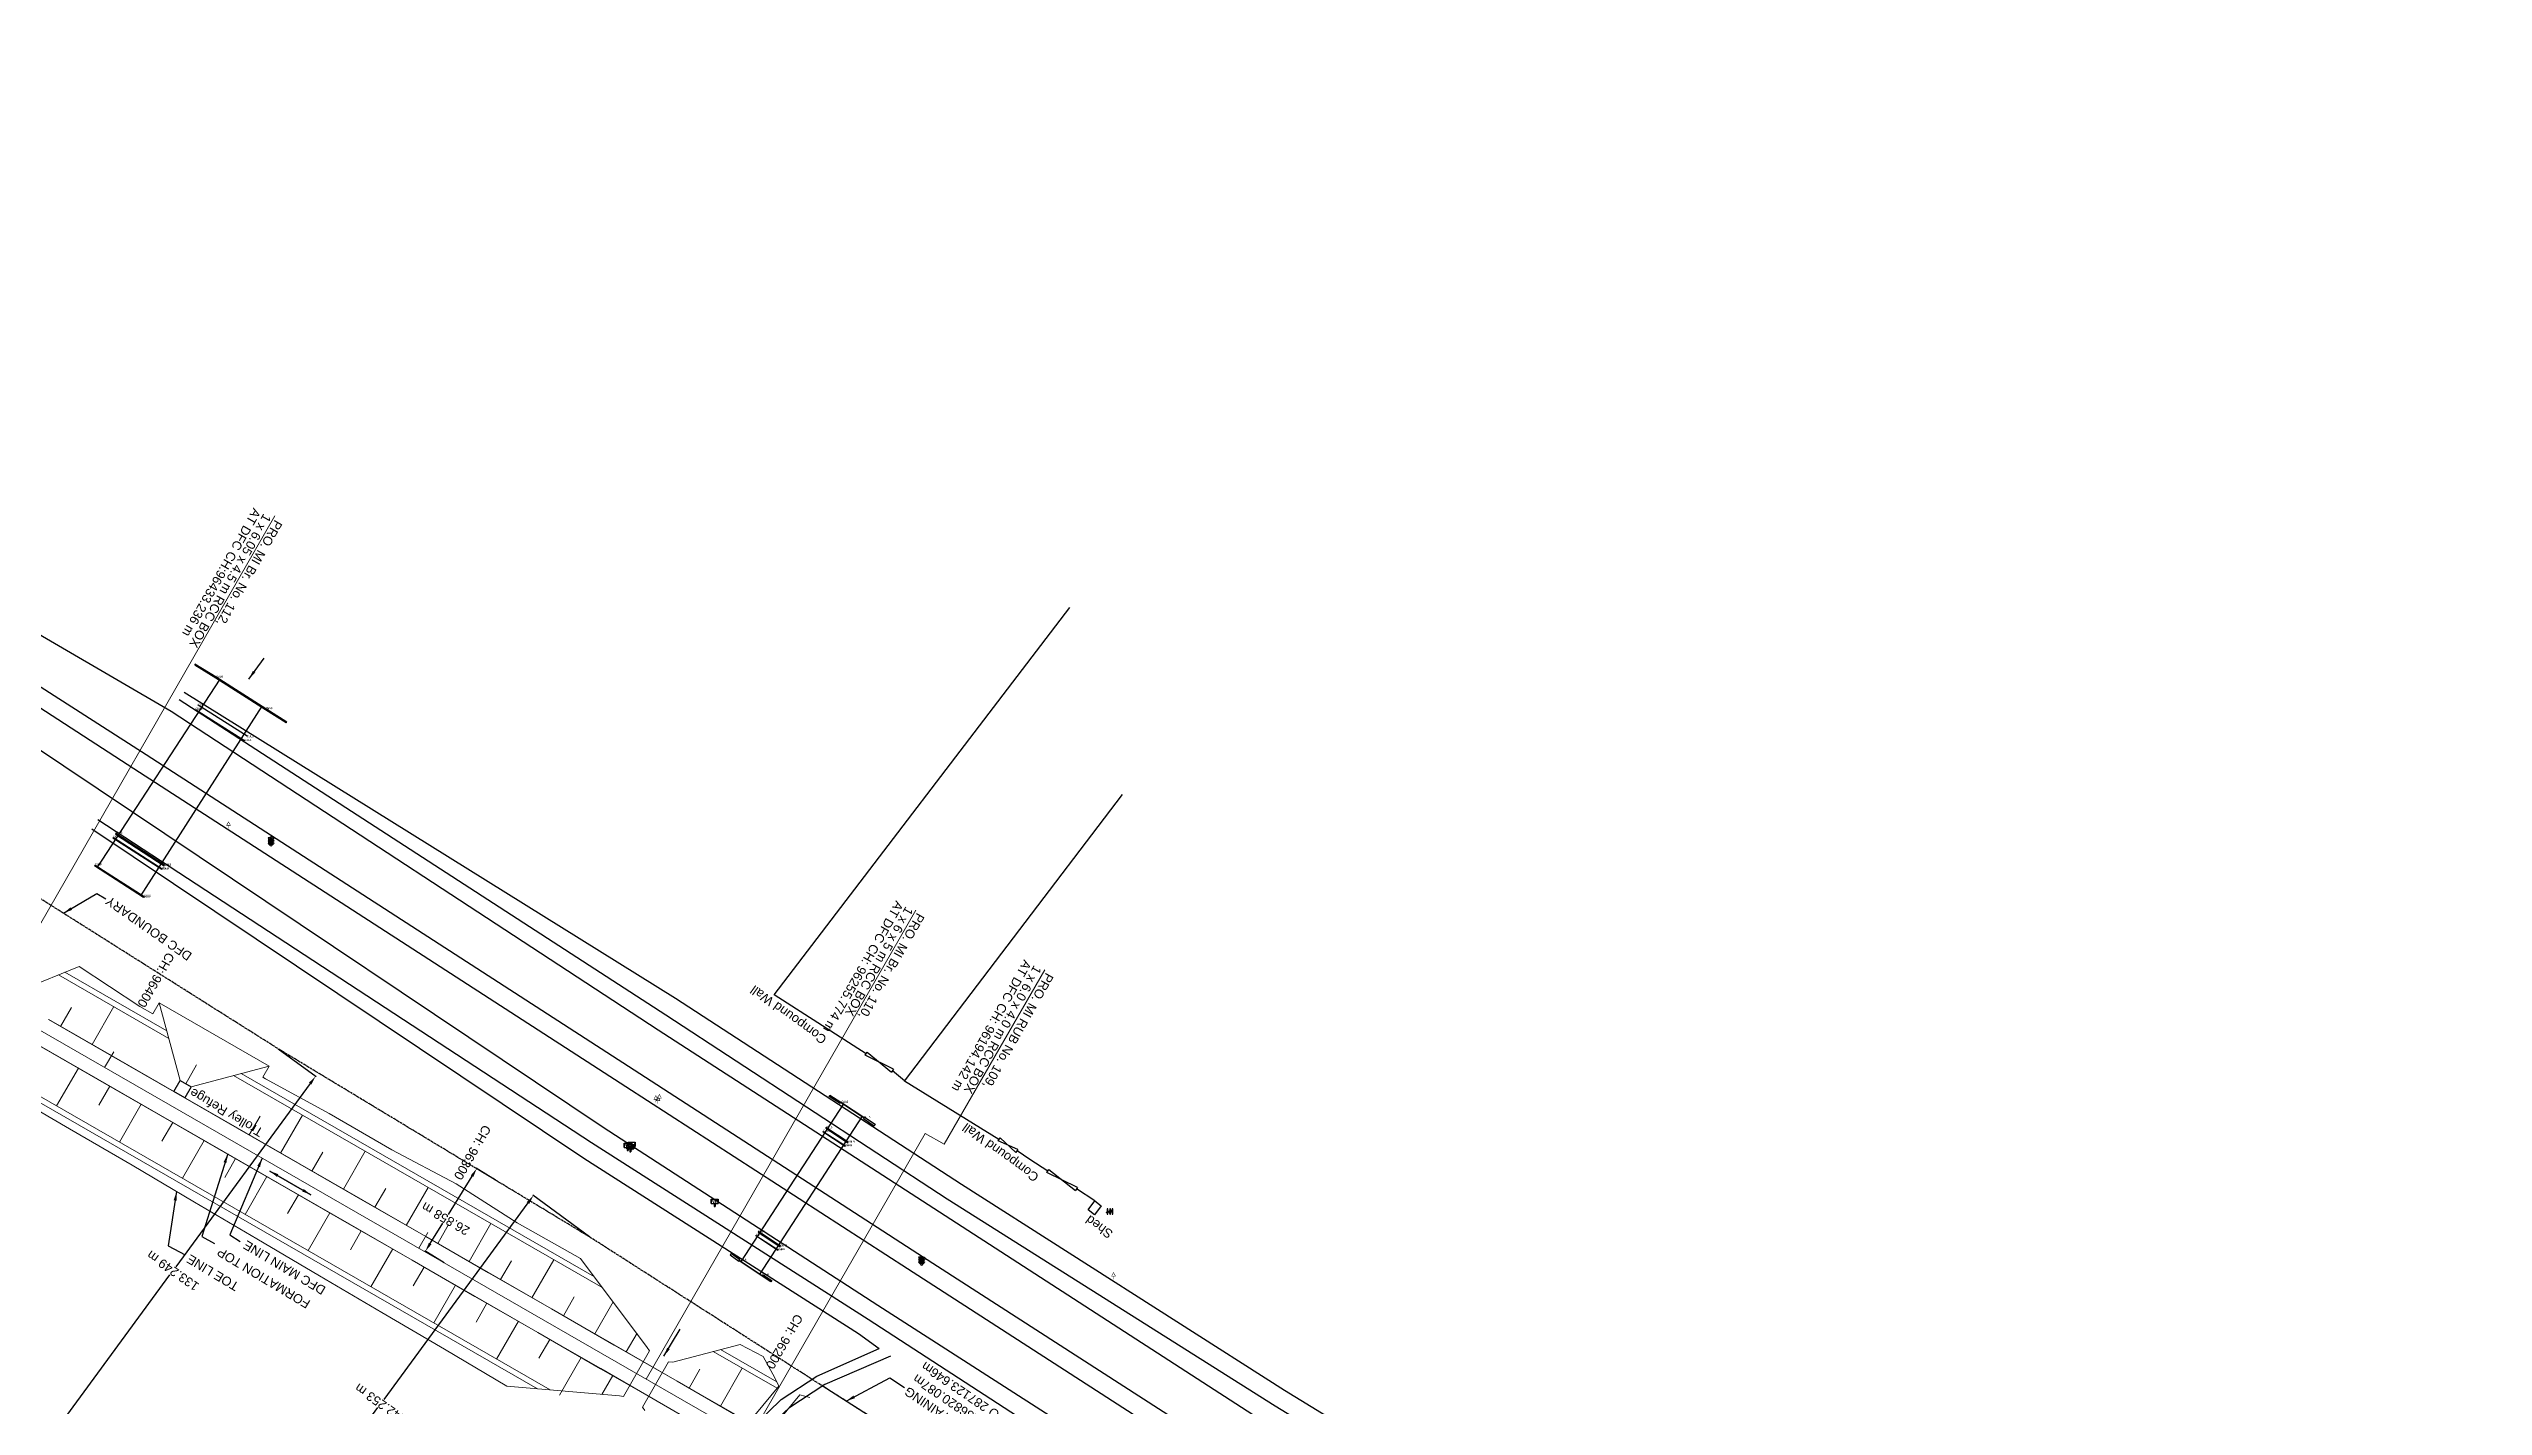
# Model space of a CAD drawing. Header units: metres. Extents: x 644418 to 1306172, y 3366650 to 6747308.
# Drawn here: x 655024 to 655696, y 3372229 to 3372603 of the extents above; entities that cross this region are included whole.
import ezdxf
from ezdxf.enums import TextEntityAlignment as Align

# ---------------------------------------------------------------- set-up
doc = ezdxf.new("R2010")
doc.units = ezdxf.units.M
doc.header["$MEASUREMENT"] = 0
doc.linetypes.add('CENTER', pattern=[2, 1.25, -0.25, 0.25, -0.25])
doc.layers.get('Defpoints').update_dxf_attribs({"lineweight": 0})
for name, color, linetype, lineweight in [('BOUNDARY DIMENTION', 10, 'Continuous', 0), ('BRIDGE DETAILS PLAN', 7, 'Continuous', 0), ('CANAL BOTTOM', 5, 'Continuous', 0), ('LC DETAILS IN PLAN', 7, 'Continuous', 0), ('Proposed Chainage', 10, 'Continuous', 0), ('PROPOSED DFC TRACK', 1, 'Continuous', 0), ('PROPOSED DFCC TOE LINE', 239, 'Continuous', 0), ('PROPOSED DFCC TOE SLOPES', 239, 'Continuous', 0), ('PROPOSED DFCC TRACK', 1, 'Continuous', 0), ('PROPOSED RETAINING WALL', 154, 'Continuous', 30)]:
    doc.layers.add(name, color=color, linetype=linetype, lineweight=lineweight)
for name, color, linetype in [('CART_TRACK', 34, 'Continuous'), ('COMPOUND_WALL', 251, 'Continuous'), ('CULVERT_PARAPET', 7, 'Continuous'), ('DFCC Boundary', 6, 'CENTER'), ('Gate', 251, 'Continuous'), ('NAME_BOARD', 251, 'Continuous'), ('PROPOSED DFCC FORMATION LINE', 187, 'Continuous'), ('PROPOSED FORMATION LINE - PLAN', 187, 'Continuous'), ('RETAINING_WALL', 142, 'Continuous'), ('SFL_SOFFIT_LVL', 251, 'Continuous'), ('SHED', 252, 'Continuous'), ('Side Details', 251, 'Continuous'), ('SIGN_BOARD', 251, 'Continuous'), ('SIGNAL_POST', 8, 'Continuous'), ('SUB_ROAD_EDGE', 34, 'Continuous'), ('TOPO_GATE', 251, 'Continuous'), ('TRANSFORMER', 251, 'Continuous'), ('Trolley Refuse', 10, 'Continuous')]:
    doc.layers.add(name, color=color, linetype=linetype)
doc.styles.add('NB', font='swissbo.ttf', dxfattribs={"height": 1.5})
doc.styles.get("Standard").update_dxf_attribs({"font": 'arial.ttf'})
doc.styles.add('Style-Arial', font='arial.ttf')
doc.dimstyles.new('DIM', dxfattribs={"dimtxt": 2.5, "dimasz": 2.5, "dimexe": 0.18, "dimexo": 0.0625, "dimgap": 0.09, "dimtad": 0, "dimtih": 1, "dimtoh": 1, "dimdec": 3, "dimzin": 0, "dimdsep": 46, "dimtxsty": 'Standard', "dimcen": 0.09, "dimadec": 0, "dimazin": 0, "dimtfac": 1, "dimtdec": 3, "dimtofl": 0, "dimtmove": 0, "dimatfit": 3, "dimfxl": 1, "dimtolj": 1, "dimtzin": 0, "dimarcsym": 0})
doc.dimstyles.new('ISO-25', dxfattribs={"dimtxt": 2.5, "dimasz": 2.5, "dimexe": 1.25, "dimexo": 0.625, "dimtad": 1, "dimtxsty": 'Standard', "dimcen": 2.5, "dimadec": 0, "dimazin": 0, "dimtfac": 1, "dimtmove": 0, "dimatfit": 3, "dimfxl": 1, "dimarcsym": 0})

# ---------------------------------------------------------------- blocks, each defined once
blk = doc.blocks.new('GT')
at = {"layer": 'Gate'}
for p, q in [((-0.5, -0.5), (-0.5, 0.5)), ((-0.5, 0.5), (0.5, -0.5)), ((0.5, 0.5), (0.5, -0.5))]:
    blk.add_line(p, q, dxfattribs=at)
blk.add_lwpolyline([(0.5, 0.5), (-0.5, -0.5)], dxfattribs=at)
blk = doc.blocks.new('NB')
for p, q in [((-0.98, 0.82), (-0.98, 1.98)), ((-0.98, 1.98), (0.98, 1.98)), ((-0.98, 0.82), (0.98, 0.82)), ((-0.13, 0.82), (-0.13, 0)), ((-0.13, 0), (0.13, 0)), ((0.13, 0.82), (0.13, 0)), ((0.98, 1.98), (0.98, 0.82))]:
    blk.add_line(p, q)
at = {"style": 'NB', "width": 1.025371}
blk.add_text('NB', height=0.988, dxfattribs=at).set_placement((0, 1.4), align=Align.MIDDLE)
blk = doc.blocks.new('SIG')
for color, points in [(1, [(-0.22, 0.42, 0.180295), (-0.01, 0.33, -0.00255), (0.01, 0.33, -0.00255), (0.02, 0.33, 0.180295), (0.23, 0.42, -0.002654), (0.25, 0.44, 0.184495), (0.33, 0.65, 1.000001), (-0.32, 0.65, 0.184495), (-0.24, 0.44, -0.002654)]), (2, [(0.23, -0.23, -0.002654), (0.25, -0.21, 0.184495), (0.33, 0.01, 1.000001), (-0.32, 0.01, 0.184495), (-0.24, -0.21, -0.002654), (-0.22, -0.23, 0.180295), (-0.01, -0.32, -0.00255), (0.01, -0.32, -0.00255), (0.02, -0.32, 0.180295)]), (3, [(0.23, -0.88, -0.002654), (0.25, -0.86, 0.184495), (0.33, -0.64, 1.000001), (-0.32, -0.64, 0.184495), (-0.24, -0.86, -0.002654), (-0.22, -0.88, 0.395599)])]:
    blk.add_hatch(color=color).paths.add_polyline_path(points)
for p, q in [((-0.31, 0.98), (-0.32, -0.9)), ((0.33, -0.9), (0.32, 0.98))]:
    blk.add_line(p, q)
for points in [[(-0.31, 0.98), (-0.81, 0.98, 0.198758), (-0.42, 0.41, 0.003814), (-0.31, 0.39, 0.003814)], [(-0.31, 0.33), (-0.81, 0.33, 0.198758), (-0.42, -0.23, 0.003727), (-0.32, -0.26, 0.003727)], [(0.32, 0.98), (0.82, 0.98, -0.198758), (0.44, 0.41, -0.003814), (0.32, 0.39, -0.003814)], [(0.32, 0.33), (0.82, 0.33, -0.198758), (0.44, -0.23, -0.003727), (0.33, -0.26, -0.003727)], [(-0.32, -0.32), (-0.81, -0.32, 0.198758), (-0.42, -0.88, 0.003639), (-0.32, -0.9)], [(0.33, -0.32), (0.82, -0.32, -0.198758), (0.44, -0.88, -0.003639), (0.33, -0.9)]]:
    blk.add_lwpolyline(points, format="xyb")
for centre, radius, start, end in [((0.01, 0.91), 0.324, 12.40488, 167.59512), ((0.01, 0.81), 0.357, 27.75781, 152.24219), ((0.01, -0.9), 0.324, 181.45715, 358.54285)]:
    blk.add_arc(centre, radius, start, end)
blk = doc.blocks.new('TRF')
blk.add_hatch(color=256).paths.add_polyline_path([(0.22, -0.04), (0.38, 0.42), (-0.98, -0.29), (0.02, 0.04), (-0.18, -0.39), (0.98, 0.09)])
for p, q in [((-0.69, 0.72), (-0.69, -0.72)), ((-0.52, 0.72), (-0.69, 0.72)), ((-0.52, -0.72), (-0.52, 0.72)), ((0, 0.72), (0, -0.72)), ((0.17, 0.72), (0, 0.72)), ((0.17, -0.72), (0.17, 0.72)), ((0.7, 0.72), (0.7, -0.72)), ((0.87, 0.72), (0.7, 0.72)), ((0.87, -0.72), (0.87, 0.72)), ((-0.69, -0.72), (-0.52, -0.72)), ((0, -0.72), (0.17, -0.72)), ((0.7, -0.72), (0.87, -0.72))]:
    blk.add_line(p, q)
blk.add_lwpolyline([(0.22, -0.04), (0.38, 0.42), (-0.98, -0.29), (0.02, 0.04), (-0.18, -0.39), (0.98, 0.09)], close=True)
blk = doc.blocks.new('TSB')
at = {"const_width": 0.132}
blk.add_lwpolyline([(-0.51, 0.84), (0.54, 0.84), (0, 1.85)], close=True, dxfattribs=at)
at = {"const_width": 0.142}
blk.add_lwpolyline([(0, 0.84), (0, 0)], dxfattribs=at)
blk = doc.blocks.new('*D1635')
at = {"layer": 'BOUNDARY DIMENTION', "color": 0, "lineweight": -2, "transparency": 16777216}
for p, q in [((655140.85, 3372292.11), (655134.28, 3372281.52)), ((655147.31, 3372291.05), (655142.02, 3372294.33)), ((655129.33, 3372273.54), (655132.84, 3372279.2)), ((655133.15, 3372268.23), (655127.86, 3372271.51))]:
    blk.add_line(p, q, dxfattribs=at)
at = {"layer": 'BOUNDARY DIMENTION', "color": 0, "transparency": 16777216}
for points in [[(655140.5, 3372292.33), (655141.21, 3372291.89), (655142.17, 3372294.24)], [(655128.97, 3372273.76), (655129.68, 3372273.32), (655128.01, 3372271.42)]]:
    blk.add_solid(points, dxfattribs=at)
at = {"layer": 'Defpoints', "color": 0, "transparency": 16777216}
for p in [(655142.17, 3372294.24), (655147.36, 3372291.02), (655133.2, 3372268.2)]:
    blk.add_point(p, dxfattribs=at)
at = {"layer": 'BOUNDARY DIMENTION', "color": 0, "transparency": 16777216, "insert": (655133.56, 3372280.36), "char_height": 2.5, "attachment_point": 5, "rotation": 150}
blk.add_mtext('\\A1;26.858 m', dxfattribs=at)
blk = doc.blocks.new('*D1808')
at = {"layer": 'Defpoints', "color": 0, "linetype": 'Continuous', "ltscale": 0.5, "transparency": 16777216}
for p in [(655173.27, 3372275.36), (655073.65, 3372172.01), (655089.15, 3372160.64)]:
    blk.add_point(p, dxfattribs=at)
at = {"layer": 'DFCC Boundary', "color": 0, "linetype": 'Continuous', "lineweight": -2, "ltscale": 0.5, "transparency": 16777216}
for p, q in [((655156.28, 3372284.72), (655116.51, 3372230.48)), ((655173.22, 3372275.4), (655157.61, 3372286.84)), ((655075.12, 3372174.03), (655114.89, 3372228.27)), ((655089.1, 3372160.68), (655073.5, 3372172.12))]:
    blk.add_line(p, q, dxfattribs=at)
at = {"layer": 'DFCC Boundary', "color": 0, "linetype": 'Continuous', "ltscale": 0.5, "transparency": 16777216}
for points in [[(655155.95, 3372284.96), (655156.62, 3372284.47), (655157.76, 3372286.73)], [(655074.79, 3372174.28), (655075.46, 3372173.78), (655073.65, 3372172.01)]]:
    blk.add_solid(points, dxfattribs=at)
at = {"layer": 'DFCC Boundary', "color": 0, "linetype": 'Continuous', "ltscale": 0.5, "transparency": 16777216, "insert": (655115.7, 3372229.37), "char_height": 2.5, "attachment_point": 5, "rotation": 145}
blk.add_mtext('\\A1;142.253 m', dxfattribs=at)
blk = doc.blocks.new('*D1843')
at = {"layer": 'Defpoints', "color": 0, "linetype": 'Continuous', "ltscale": 0.5, "transparency": 16777216}
for p in [(655087.35, 3372327.28), (655008.55, 3372219.83), (655018.91, 3372212.23)]:
    blk.add_point(p, dxfattribs=at)
at = {"layer": 'DFCC Boundary', "color": 0, "linetype": 'Continuous', "lineweight": -2, "ltscale": 0.5, "transparency": 16777216}
for p, q in [((655087.4, 3372327.24), (655097.85, 3372319.58)), ((655096.23, 3372317.67), (655059.17, 3372267.13)), ((655020.39, 3372214.24), (655057.55, 3372264.93)), ((655008.6, 3372219.79), (655019.05, 3372212.12))]:
    blk.add_line(p, q, dxfattribs=at)
at = {"layer": 'DFCC Boundary', "color": 0, "linetype": 'Continuous', "ltscale": 0.5, "transparency": 16777216}
for points in [[(655095.89, 3372317.91), (655096.56, 3372317.42), (655097.71, 3372319.68)], [(655020.05, 3372214.49), (655020.72, 3372214), (655018.91, 3372212.23)]]:
    blk.add_solid(points, dxfattribs=at)
at = {"layer": 'DFCC Boundary', "color": 0, "linetype": 'Continuous', "ltscale": 0.5, "transparency": 16777216, "insert": (655058.36, 3372266.03), "char_height": 2.5, "attachment_point": 5, "rotation": 145}
blk.add_mtext('\\A1;133.249 m', dxfattribs=at)

msp = doc.modelspace()

# ---------------------------------------------------------------- linework, layer by layer
at = {"layer": 'BRIDGE DETAILS PLAN', "color": 10, "flags": 128}
for points in [[(655086.4799, 3372474.2096), (655009.0436, 3372339.6395)], [(655263.2805, 3372365.5161), (655188.8513, 3372236.1718)]]:
    msp.add_lwpolyline(points, dxfattribs=at)
at = {"layer": 'CART_TRACK', "linetype": 'Continuous'}
for points in [[(655119.561, 3372112.006, 270.741), (655150.637, 3372150.864, 270.771), (655175.977, 3372175.744, 268.45), (655206.38, 3372210.203, 267.768), (655219.003, 3372223.613, 267.252), (655226.119, 3372230.522, 267.291), (655235.993, 3372236.976, 267.301), (655253.147, 3372244.577, 269.52)], [(655256.238, 3372242.487, 269.414), (655238.143, 3372234.615, 267.359), (655228.269, 3372228.161, 267.349), (655220.946, 3372221.454, 267.222), (655209.398, 3372207.945, 267.823), (655178.174, 3372173.627, 268.586), (655154.229, 3372148.284, 270.707), (655122.355, 3372110.085, 270.745)]]:
    msp.add_polyline3d(points, dxfattribs=at)
at = {"layer": 'COMPOUND_WALL', "linetype": 'Continuous'}
for points in [[(655224.15, 3372342.151, 266.624), (655305.713, 3372448.993, 267.463)], [(655260.131, 3372318.364, 268.864), (655320.314, 3372397.395, 270.05)], [(655249.54, 3372325.885, 267.729), (655224.15, 3372342.151, 266.624)], [(655286.183, 3372302.249, 269.116), (655260.13, 3372318.361, 268.864), (655260.131, 3372318.364, 268.864), (655260.1, 3372318.413, 268.916), (655256.8601, 3372321.2081, 268.4312)], [(655299.691, 3372293.524, 268.956), (655294.687, 3372296.753, 269.04), (655291.19, 3372299.073, 269.099)], [(655312.616, 3372285.308, 268.924), (655307.545, 3372288.585, 272.288)]]:
    msp.add_polyline3d(points, dxfattribs=at)
at = {"layer": 'CULVERT_PARAPET', "linetype": 'Continuous'}
for points in [[(655070.244, 3372429.572, 270.022), (655083.87, 3372420.826, 269.297), (655083.959, 3372420.989, 270.018), (655070.3193, 3372429.7438, 270.018)], [(655078.124, 3372412.159, 270.304), (655064.613, 3372420.699, 270.282), (655064.619, 3372420.855, 270.289), (655078.13, 3372412.315, 270.289)], [(655078.824, 3372413.447, 270.283), (655065.313, 3372421.987, 270.261), (655065.319, 3372422.143, 270.268), (655078.83, 3372413.603, 270.268)], [(655041.943, 3372385.556, 270.269), (655055.44, 3372376.856, 270.264), (655055.281, 3372376.688, 270.264), (655041.784, 3372385.388, 270.264)], [(655042.533, 3372386.473, 270.23), (655055.976, 3372377.743, 270.254), (655056.021, 3372377.858, 270.296), (655042.578, 3372386.588, 270.296)], [(655036.889, 3372377.92, 270.065), (655050.424, 3372369.225, 270.009), (655050.279, 3372369.018, 270.012), (655036.7439, 3372377.7131, 270.012)], [(655248.877, 3372308.218, 270.186), (655242.726, 3372312.275, 270.168), (655242.782, 3372312.426, 270.168), (655248.933, 3372308.369, 270.168)], [(655237.72, 3372304.435, 270.452), (655243.855, 3372300.441, 270.446), (655243.747, 3372300.334, 270.441), (655237.612, 3372304.328, 270.441)], [(655238.416, 3372305.342, 270.38), (655244.541, 3372301.334, 270.408), (655244.571, 3372301.525, 270.404), (655238.446, 3372305.533, 270.404)], [(655219.181, 3372275.778, 270.555), (655225.305, 3372271.761, 270.527), (655225.229, 3372271.634, 270.537), (655219.105, 3372275.651, 270.537)], [(655219.776, 3372276.661, 270.58), (655225.817, 3372272.656, 270.595), (655225.907, 3372272.813, 270.598), (655219.866, 3372276.818, 270.598)], [(655220.801, 3372264.661, 270.335), (655214.584, 3372268.782, 270.331), (655214.675, 3372268.865, 270.351), (655220.892, 3372264.744, 270.351)]]:
    msp.add_polyline3d(points, close=True, dxfattribs=at)
at = {"layer": 'DFCC Boundary', "ltscale": 0.5, "flags": 128}
msp.add_lwpolyline([(655695.597, 3371812.1897), (655640.8822, 3371912.823), (655580.0449, 3371996.7158), (655509.7792, 3372062.0857), (655426.9534, 3372113.9756), (655342.6069, 3372167.9462), (655257.8854, 3372221.2222), (655173.2688, 3372275.363), (655087.3459, 3372327.2788), (655002.8598, 3372380.6107), (654914.5097, 3372429.9473), (654741.1355, 3372529.4419), (654650.033, 3372576.4159), (654568.6995, 3372626.155), (654571.9877, 3372630.6369), (654391.4686, 3372756.327), (654377.1337, 3372736.8494), (654004.4289, 3373016.6995), (654007.7887, 3373020.6424), (653690.5739, 3373253.6486), (653690.5425, 3373253.6059), (653433.8132, 3373453.1485), (653440.7668, 3373462.5592), (653208.8394, 3373636.5534), (653216.1698, 3373646.5105), (653142.1983, 3373700.8896), (653053.6963, 3373771.1122), (652994.4341, 3373810.5255), (652929.3691, 3373859.5713), (652860.9168, 3373902.1103), (652749.6028, 3373984.4705), (652631.2396, 3374070.7175), (652636.2281, 3374078.1704), (652537.912, 3374145.7283), (652392.904, 3374241.2711), (652388.7719, 3374235.6812), (652308.569, 3374304.8076), (652315.9256, 3374314.7669), (652103.9815, 3374448.7876), (652083.1937, 3374464.1943), (652072.7494, 3374471.9329), (652052.3219, 3374487.0684), (652038.1897, 3374497.5387), (652024.0173, 3374508.0388), (652009.8347, 3374518.5254), (651995.6683, 3374529), (651981.7515, 3374539.2836), (651967.8828, 3374549.5317), (651954.6903, 3374559.2866), (651941.4997, 3374569.04), (651923.9377, 3374582.0168), (651906.3215, 3374595.0337), (651892.0868, 3374605.5547), (651877.7985, 3374616.1153), (651861.6288, 3374628.0564), (651845.5071, 3374639.9619), (651829.5757, 3374651.7544), (651824.7911, 3374655.296), (651813.6747, 3374663.5244), (651797.4592, 3374675.4968), (651792.6217, 3374679.0685), (651809.3453, 3374701.6999), (651798.0335, 3374710.0518), (651782.3495, 3374721.6444), (651766.6655, 3374733.2369), (651750.5163, 3374745.1875), (651734.3118, 3374757.179), (651717.3274, 3374769.6994), (651700.4625, 3374782.1317), (651684.6001, 3374793.8578), (651668.5938, 3374805.6902), (651652.6806, 3374817.4203), (651636.8173, 3374829.1137), (651620.9269, 3374840.8662), (651604.9647, 3374852.6718), (651588.7459, 3374864.6312), (651572.5882, 3374876.5455), (651556.6943, 3374888.2868), (651540.8409, 3374899.9983), (651524.5553, 3374912.0488), (651508.2568, 3374924.109), (651492.7938, 3374935.5157), (651477.3997, 3374946.8715), (651461.3291, 3374958.7436), (651445.2311, 3374970.6359), (651429.3555, 3374982.3615), (651413.4375, 3374994.1184), (651396.6322, 3375006.522), (651379.7761, 3375018.963), (651363.6644, 3375030.8565), (651352.7728, 3375038.8965), (651331.6522, 3375054.4784), (651315.7738, 3375066.1947), (651299.7306, 3375078.0412), (651283.6239, 3375089.9346), (651273.9044, 3375097.1057), (651264.2377, 3375104.2378), (651243.4187, 3375119.6324), (651222.5077, 3375135.095), (651201.5462, 3375150.5784), (651180.4926, 3375166.1298), (651161.7365, 3375179.9701), (651143.0969, 3375193.7244), (651126.6442, 3375205.9373), (651110.0563, 3375218.2505), (651088.7204, 3375233.9244), (651067.5473, 3375249.4788), (651049.4448, 3375262.8672), (651031.0656, 3375276.4601), (651013.3004, 3375289.5618), (650995.6557, 3375302.5748), (650975.556, 3375317.4171), (650955.4878, 3375332.2363), (650948.8014, 3375337.1771), (650951.4372, 3375340.7501), (650937.0874, 3375351.3535), (650916.0918, 3375366.8677), (650897.9224, 3375380.2929), (650879.805, 3375393.6796), (650866.8386, 3375403.2309), (650853.9116, 3375412.7532), (650835.5886, 3375426.289), (650817.2946, 3375439.8035), (650797.968, 3375454.1206), (650778.7222, 3375468.3781), (650760.7655, 3375481.6337), (650742.8011, 3375494.8949), (650723.0807, 3375509.4255), (650703.3693, 3375523.9495), (650688.6613, 3375534.8372), (650673.8463, 3375545.804), (650653.7938, 3375560.6295), (650633.6894, 3375575.4932), (650612.6421, 3375591.0542), (650592.0153, 3375606.3042), (650570.0328, 3375622.5591), (650548.5001, 3375638.4814), (650530.5234, 3375651.793), (650512.3606, 3375665.2423), (650494.7465, 3375678.2665), (650476.9008, 3375691.462), (650459.2976, 3375704.4721), (650441.3132, 3375717.7633), (650427.1261, 3375728.1319), (650413.8099, 3375737.864), (650402.677, 3375746.2697), (650389.8486, 3375755.6668), (650377.7322, 3375764.5425), (650360.7275, 3375777.1141), (650343.7744, 3375789.6482), (650325.0342, 3375803.5254), (650306.3109, 3375817.39), (650287.6225, 3375831.2124), (650268.717, 3375845.1957), (650250.337, 3375858.8009), (650231.8256, 3375872.5033), (650215.4559, 3375884.6355), (650199.261, 3375896.6381), (650189.9351, 3375903.5429), (650184.6476, 3375907.4517), (650170.3331, 3375918.0338), (650153.2211, 3375930.7288), (650135.9365, 3375943.5518), (650119.2313, 3375955.9159), (650102.3769, 3375968.3905), (650085.2738, 3375981.0461), (650068.2078, 3375993.6742), (650052.7787, 3376005.1011), (650037.4384, 3376016.4621), (650022.1728, 3376027.766), (650006.9632, 3376039.0283), (649974.7512, 3376062.8762), (649961.4537, 3376072.7117), (649948.2091, 3376082.508), (649944.476, 3376085.2722), (649918.728, 3376050.5341), (649909.4316, 3376057.4177), (649896.4092, 3376067.0604), (649893.7832, 3376069.0128), (649891.1645, 3376070.9437), (649888.4639, 3376072.9569), (649875.744, 3376082.3694), (649867.5551, 3376088.4016), (649853.4118, 3376098.8745), (649839.2513, 3376109.3603), (649829.0749, 3376116.9005), (649827.2194, 3376118.2675), (649818.0867, 3376125.0366), (649808.8566, 3376131.8779), (649793.2502, 3376143.4201), (649777.6288, 3376154.9733), (649763.6321, 3376165.3144), (649749.5741, 3376175.7007), (649733.9228, 3376187.2754), (649718.3343, 3376198.8036), (649705.3241, 3376208.4391), (649692.3703, 3376218.0327), (649678.0208, 3376228.6769), (649663.5747, 3376239.3366), (649646.4625, 3376252.0623), (649634.6272, 3376260.744), (649624.9192, 3376267.9946), (649615.0208, 3376275.3876), (649599.9831, 3376286.4834), (649588.9857, 3376294.598), (649590.032, 3376296.0132), (649586.1685, 3376298.8639), (649569.3593, 3376311.3207), (649552.641, 3376323.7102), (649537.2353, 3376335.0739), (649521.9792, 3376346.327), (649506.2408, 3376358.0035), (649490.3575, 3376369.7875), (649475.7578, 3376380.5673), (649461.1933, 3376391.3211), (649445.4753, 3376402.9572), (649429.8494, 3376414.5253), (649414.4906, 3376425.9209), (649378.3483, 3376452.6365), (649368.4603, 3376459.9984), (649352.6509, 3376471.6682), (649336.6992, 3376483.4434), (649322.3941, 3376494.1037), (649307.6557, 3376505.0862), (649290.8736, 3376517.4208), (649273.972, 3376529.8435), (649258.1992, 3376541.4854), (649242.2966, 3376553.2232), (649226.5432, 3376564.8634), (649210.8826, 3376576.435), (649195.2207, 3376588.0769), (649179.5326, 3376599.7383), (649164.9134, 3376610.5118), (649150.5177, 3376621.1205), (649135.415, 3376632.3287), (649120.2337, 3376643.5954), (649107.8929, 3376652.6743), (649095.5927, 3376661.7234), (649079.5687, 3376673.5769), (649063.4846, 3376685.4748), (649046.5651, 3376697.9756), (649029.6506, 3376710.4727), (649013.3465, 3376722.5351), (648996.9805, 3376734.6431), (648980.3936, 3376746.8979), (648963.6626, 3376759.259), (648946.7453, 3376771.7643), (648929.6945, 3376784.3682), (648913.5118, 3376796.3614), (648897.2206, 3376808.435), (648876.2496, 3376823.9678), (648855.1325, 3376839.6089), (648839.3985, 3376851.2044), (648823.6596, 3376862.8037), (648806.187, 3376875.7235), (648788.7814, 3376888.5937), (648772.4766, 3376900.6763), (648756.1277, 3376912.7915), (648748.6058, 3376918.3049), (648733.321, 3376929.6306), (648718.1841, 3376940.8501), (648694.1574, 3376958.9078), (648686.9154, 3376964.1595), (648685.9321, 3376964.8321), (648667.95, 3376978.2197), (648649.3198, 3376992.1471), (648633.5557, 3377003.8368), (648617.684, 3377015.6038), (648613.3865, 3377018.7718), (648613.1308, 3377018.4261), (648605.39, 3377024.1325), (648593.439, 3377032.9404), (648576.5994, 3377045.3816), (648559.8787, 3377057.7351), (648542.9247, 3377070.3132), (648525.9483, 3377082.908), (648511.3109, 3377093.7409), (648496.5572, 3377104.6599), (648477.562, 3377118.7172), (648458.5464, 3377132.7896), (648451.3349, 3377138.2101), (648435.5918, 3377149.862), (648422.1096, 3377159.9046), (648408.3664, 3377170.0637), (648394.6863, 3377180.1761), (648381.6588, 3377189.818), (648368.6059, 3377199.4787), (648354.1188, 3377210.196), (648339.6473, 3377220.9017), (648325.8166, 3377231.1386), (648311.9735, 3377241.3853), (648297.2469, 3377252.2824), (648283.6168, 3377262.3688), (648282.6002, 3377260.9951), (648281.5015, 3377261.8082), (648268.446, 3377271.4578), (648255.3849, 3377281.1115), (648243.3023, 3377290.0413), (648231.5826, 3377298.7116), (648230.1246, 3377299.843), (648216.137, 3377310.1827), (648202.3989, 3377320.3379), (648187.9045, 3377331.0225), (648173.4524, 3377341.7035), (648159.964, 3377351.7009), (648146.3755, 3377361.7726), (648132.3698, 3377372.1252), (648118.3132, 3377382.5155), (648104.5683, 3377392.6752), (648090.8453, 3377402.8186), (648079.0331, 3377411.5788), (648067.1746, 3377420.3734), (648052.1864, 3377431.461), (648037.1291, 3377442.5999), (648023.4384, 3377452.7367), (648009.6421, 3377462.9518), (647998.5681, 3377471.1475), (647977.6651, 3377486.6371), (647970.8013, 3377491.7424), (647954.3046, 3377504.0127), (647940.5645, 3377514.1537), (647927.1436, 3377524.0583), (647912.5029, 3377534.9198), (647897.7662, 3377545.8524), (647883.3488, 3377556.5286), (647868.9785, 3377567.1699), (647855.3948, 3377577.2425), (647841.7032, 3377587.3948), (647828.8284, 3377596.8277), (647815.9828, 3377606.2395), (647798.869, 3377618.9232), (647787.996, 3377626.9816), (647769.1212, 3377640.9619), (647756.6675, 3377650.183), (647742.624, 3377660.5991), (647728.5049, 3377671.0713), (647713.635, 3377682.0926), (647698.699, 3377693.1628), (647681.9918, 3377705.517), (647665.4025, 3377717.7839), (647652.0515, 3377727.6811), (647638.8028, 3377737.5025), (647625.2604, 3377747.546), (647611.724, 3377757.585), (647601.846, 3377764.9047), (647586.5632, 3377776.2354), (647574.9107, 3377784.8659), (647552.1318, 3377801.7377), (647544.5766, 3377807.3492), (647531.2096, 3377817.2774), (647518.7824, 3377826.4783), (647506.3678, 3377835.6698), (647493.0662, 3377845.5438), (647479.7149, 3377855.4547), (647466.3541, 3377865.3556), (647452.9886, 3377875.26), (647440.1702, 3377884.755), (647427.3392, 3377894.2595), (647421.9004, 3377898.2902), (647422.4016, 3377898.9655), (647413.1507, 3377905.8213), (647398.5546, 3377916.6386), (647385.2867, 3377926.4568), (647372.1159, 3377936.2032), (647357.4127, 3377947.1112), (647351.2811, 3377951.6601), (647330.0092, 3377967.4105), (647317.4471, 3377976.6964), (647304.414, 3377986.3606), (647291.335, 3377996.0589), (647278.7541, 3378005.3917), (647266.0777, 3378014.7954), (647252.9457, 3378024.4462), (647239.9839, 3378033.9719), (647225.7512, 3378044.5255), (647211.5179, 3378055.0796), (647196.511, 3378066.208), (647181.4966, 3378077.3419), (647167.7872, 3378087.5064), (647154.0498, 3378097.6917), (647140.7668, 3378107.5414), (647127.4862, 3378117.3893), (647113.2521, 3378127.9375), (647099.0375, 3378138.4713), (647085.0268, 3378148.8592), (647070.9977, 3378159.2608), (647056.5444, 3378169.9697), (647042.0873, 3378180.6814), (647027.5624, 3378191.4464), (647013.0728, 3378202.1851), (646999.864, 3378211.9684), (646986.6741, 3378221.7376), (646973.6148, 3378231.4185), (646960.4875, 3378241.1499), (646945.7953, 3378252.0414), (646931.0256, 3378262.9902), (646930.6274, 3378263.2852), (646951.9475, 3378292.0562)], dxfattribs=at)
at = {"layer": 'LC DETAILS IN PLAN', "color": 10}
msp.add_lwpolyline([(655217.4372, 3372219.7225), (655265.8843, 3372303.9147), (655271.0984, 3372300.9143), (655298.8055, 3372349.0642)], dxfattribs=at)
at = {"layer": 'Proposed Chainage', "linetype": 'Continuous', "lineweight": 0, "flags": 128}
for points in [[(655042.0279, 3372326.4279), (655039.5341, 3372322.0942)], [(655128.7022, 3372276.5524), (655126.2085, 3372272.2187)]]:
    msp.add_lwpolyline(points, dxfattribs=at)
at = {"layer": 'PROPOSED DFCC FORMATION LINE', "lineweight": 0, "flags": 128}
for points in [[(655214.7531, 3372225.5936), (655197.4183, 3372235.5686), (655180.0834, 3372245.5437), (655162.7485, 3372255.5188), (655145.4137, 3372265.4939), (655128.0788, 3372275.469), (655110.7439, 3372285.4441), (655093.4091, 3372295.4192), (655076.0742, 3372305.3943), (655058.7393, 3372315.3694), (655041.4045, 3372325.3445), (655024.0696, 3372335.3195)], [(655214.7781, 3372225.6369), (655197.4432, 3372235.612), (655180.1083, 3372245.5871), (655162.7735, 3372255.5622), (655145.4386, 3372265.5373), (655128.1037, 3372275.5123), (655110.7689, 3372285.4874), (655093.434, 3372295.4625), (655076.0991, 3372305.4376), (655058.7643, 3372315.4127), (655041.4294, 3372325.3878), (655024.0945, 3372335.3629)], [(655210.9875, 3372219.0496), (655193.6527, 3372229.0247), (655176.3178, 3372238.9998), (655158.9829, 3372248.9749), (655141.6481, 3372258.95), (655124.3132, 3372268.9251), (655106.9783, 3372278.9002), (655089.6435, 3372288.8753), (655072.3086, 3372298.8504), (655054.9737, 3372308.8255), (655037.6389, 3372318.8005), (655020.304, 3372328.7756)], [(655211.0125, 3372219.093), (655193.6776, 3372229.0681), (655176.3427, 3372239.0432), (655159.0079, 3372249.0183), (655141.673, 3372258.9933), (655124.3381, 3372268.9684), (655107.0033, 3372278.9435), (655089.6684, 3372288.9186), (655072.3335, 3372298.8937), (655054.9987, 3372308.8688), (655037.6638, 3372318.8439), (655020.3289, 3372328.819)]]:
    msp.add_lwpolyline(points, dxfattribs=at)
at = {"layer": 'PROPOSED DFCC TOE LINE', "lineweight": 0, "flags": 128}
for points in [[(655017.1271, 3372343.7172), (655032.5061, 3372349.9807), (655049.2244, 3372338.9341), (655052.8462, 3372336.8578)], [(655057.2397, 3372330.1349), (655026.7942, 3372347.6543)], [(655056.6877, 3372332.1832), (655028.5553, 3372348.3716)], [(655052.8462, 3372336.8578), (655054.6045, 3372339.9134), (655084.8731, 3372322.4958), (655083.1235, 3372319.4554)], [(655060.386, 3372318.4599), (655054.6045, 3372339.9134)], [(655181.4959, 3372231.4896), (655150.4732, 3372234.1865), (655133.2556, 3372244.3654), (655116.0078, 3372254.4919), (655098.7804, 3372264.6536), (655081.541, 3372274.7947), (655064.3128, 3372284.9551), (655047.108, 3372295.1563), (655029.8209, 3372305.2144), (655012.5276, 3372315.2617), (655007.9851, 3372331.2576)], [(655162.4287, 3372233.1472), (655011.121, 3372320.2149)], [(655158.886, 3372233.4551), (655011.7084, 3372318.1463)], [(655063.4196, 3372316.7143), (655084.8731, 3372322.4958)], [(655176.8993, 3372261.2786), (655075.0946, 3372319.8606)], [(655174.6131, 3372264.3248), (655077.1428, 3372320.4126)], [(655083.1235, 3372319.4554), (655083.9061, 3372319.0047), (655101.4593, 3372309.4091), (655118.7794, 3372299.4083), (655136.4499, 3372290.0164), (655153.343, 3372279.2736), (655170.7657, 3372269.4512), (655189.2035, 3372244.884)], [(655196.2067, 3372240.8541), (655214.7958, 3372245.7177), (655221.1639, 3372242.4173), (655224.413, 3372236.5127)], [(655224.9987, 3372233.6005), (655207.334, 3372243.7654)], [(655224.9677, 3372235.3489), (655209.4014, 3372244.3063)]]:
    msp.add_lwpolyline(points, dxfattribs=at)
at = {"layer": 'PROPOSED DFCC TOE SLOPES', "linetype": 'Continuous', "lineweight": 0, "flags": 128}
for points in [[(655027.381, 3372333.4141), (655030.386, 3372338.6362)], [(655036.0484, 3372328.4265), (655042.0584, 3372338.8708)], [(655032.3078, 3372321.9259), (655026.2978, 3372311.4817)], [(655061.9028, 3372317.5871), (655064.9078, 3372322.8092)], [(655040.9752, 3372316.9384), (655037.9702, 3372311.7163)], [(655049.6426, 3372311.9509), (655043.6326, 3372301.5066)], [(655058.3101, 3372306.9633), (655055.3051, 3372301.7412)], [(655079.3856, 3372303.4888), (655082.3906, 3372308.7109)], [(655088.053, 3372298.5012), (655094.063, 3372308.9455)], [(655066.9775, 3372301.9758), (655060.9675, 3372291.5315)], [(655096.7204, 3372293.5137), (655099.7254, 3372298.7358)], [(655105.3879, 3372288.5262), (655111.3979, 3372298.9704)], [(655075.6449, 3372296.9882), (655072.6399, 3372291.7661)], [(655084.3124, 3372292.0007), (655078.3024, 3372281.5564)], [(655092.9798, 3372287.0131), (655089.9748, 3372281.791)], [(655114.0553, 3372283.5386), (655117.0603, 3372288.7607)], [(655122.7227, 3372278.5511), (655128.7327, 3372288.9953)], [(655101.6472, 3372282.0256), (655095.6372, 3372271.5813)], [(655110.3147, 3372277.038), (655107.3097, 3372271.8159)], [(655131.3902, 3372273.5635), (655134.3952, 3372278.7857)], [(655140.0576, 3372268.576), (655146.0676, 3372279.0202)], [(655118.9821, 3372272.0505), (655112.9721, 3372261.6062)], [(655127.6495, 3372267.0629), (655124.6445, 3372261.8408)], [(655148.725, 3372263.5884), (655151.73, 3372268.8106)], [(655157.3925, 3372258.6009), (655163.4025, 3372269.0451)], [(655136.317, 3372262.0754), (655130.307, 3372251.6311)], [(655144.9844, 3372257.0879), (655141.9794, 3372251.8657)], [(655166.0599, 3372253.6133), (655169.0649, 3372258.8355)], [(655174.7273, 3372248.6258), (655179.791, 3372257.4255)], [(655153.6518, 3372252.1003), (655147.6418, 3372241.6561)], [(655162.3193, 3372247.1128), (655159.3143, 3372241.8906)], [(655183.3948, 3372243.6383), (655186.3998, 3372248.8604)], [(655170.9867, 3372242.1252), (655164.9767, 3372231.681)], [(655179.6541, 3372237.1377), (655176.6491, 3372231.9155)], [(655200.7296, 3372233.6632), (655203.7346, 3372238.8853)], [(655209.3971, 3372228.6756), (655215.4071, 3372239.1199)]]:
    msp.add_lwpolyline(points, dxfattribs=at)
at = {"layer": 'PROPOSED DFCC TRACK', "color": 12, "flags": 128}
msp.add_lwpolyline([(655329.2187, 3372155.3995), (654649.5365, 3372546.5125)], dxfattribs=at)
at = {"layer": 'PROPOSED DFCC TRACK', "linetype": 'Continuous', "lineweight": 0, "flags": 128}
for points in [[(655181.4959, 3372231.4896), (655182.6223, 3372231.3914), (655189.8544, 3372243.9595), (655189.2035, 3372244.884)], [(655196.2067, 3372240.8541), (655195.0803, 3372240.9523), (655187.8482, 3372228.3842), (655188.4991, 3372227.4597)], [(655202.2583, 3372209.7138), (655204.7197, 3372209.0705), (655225.5077, 3372234.2162), (655224.413, 3372236.5127)], [(655234.0444, 3372231.0568), (655231.3095, 3372231.7715), (655208.2118, 3372203.8319), (655209.4281, 3372201.2802)]]:
    msp.add_lwpolyline(points, dxfattribs=at)
at = {"layer": 'PROPOSED RETAINING WALL', "flags": 128}
msp.add_lwpolyline([(655492.7331, 3372072.765), (655426.9534, 3372113.9756), (655342.6069, 3372167.9462), (655257.8854, 3372221.2222), (655237.6963, 3372234.14)], dxfattribs=at)
at = {"layer": 'RETAINING_WALL', "linetype": 'Continuous'}
for points in [[(655064.394, 3372433.137, 269.423), (655070.244, 3372429.572, 270.022), (655070.309, 3372429.792, 269.34), (655064.4367, 3372433.3706, 269.34)], [(655089.609, 3372417.225, 269.42), (655089.759, 3372417.321, 269.399), (655083.977, 3372420.991, 269.296), (655083.87, 3372420.826, 269.297)], [(655242.422, 3372312.202, 269.421), (655239.395, 3372314.128, 269.309), (655239.545, 3372314.485, 269.306), (655242.5735, 3372312.5581, 269.306)], [(655251.752, 3372305.942, 269.411), (655248.825, 3372307.916, 269.428), (655249.089, 3372308.391, 269.431), (655252.016, 3372306.417, 269.431)], [(655212.054, 3372270.432, 269.5), (655214.427, 3372268.705, 269.516), (655214.713, 3372269.079, 269.524), (655212.34, 3372270.806, 269.524)], [(655223.277, 3372262.968, 269.449), (655220.841, 3372264.557, 269.488), (655221.075, 3372264.903, 269.504), (655223.5112, 3372263.3139, 269.504)]]:
    msp.add_polyline3d(points, close=True, dxfattribs=at)
at = {"layer": 'SFL_SOFFIT_LVL', "linetype": 'Continuous'}
for points in [[(655037.492, 3372377.138, 267.851), (655071.41, 3372429.23, 267.919)], [(655082.921, 3372421.761, 268.008), (655049.468, 3372369.398, 267.775)], [(655243.35, 3372312.103, 268.375), (655214.922, 3372268.381, 268.602)], [(655220.187, 3372264.93, 268.545), (655248.599, 3372308.711, 268.425)]]:
    msp.add_polyline3d(points, dxfattribs=at)
at = {"layer": 'SHED', "linetype": 'Continuous'}
msp.add_polyline3d([(655312.506, 3372281.496, 268.842), (655310.763, 3372282.873, 268.875), (655312.616, 3372285.308, 268.924), (655314.3592, 3372283.9308, 268.924)], close=True, dxfattribs=at)
at = {"layer": 'SUB_ROAD_EDGE', "linetype": 'Continuous'}
for points in [[(655047.5575, 3372404.5115, 269.979), (654920.697, 3372486.745, 270.034)], [(655408.077, 3372156.192, 269.712), (655343.954, 3372197.907, 269.91), (655252.746, 3372256.49, 269.819), (655177.075, 3372305.53, 269.737), (654916.781, 3372479.832, 270.007)], [(655424.334, 3372182.466, 269.564), (655359.307, 3372224.275, 269.611), (655269.794, 3372282.186, 269.598), (655192.186, 3372332.402, 269.604), (655057.904, 3372420.305, 269.558), (654947.403, 3372484.665, 269.747)], [(654943.193, 3372477.498, 269.982), (655050.97, 3372408.392, 269.836)], [(655431.177, 3372192.499, 269.302), (655364.937, 3372233.004, 269.272), (655275.886, 3372289.803, 269.358), (655196.953, 3372341.089, 269.31), (655061.493, 3372425.557, 269.354)], [(655428.399, 3372188.3, 269.367), (655362.382, 3372228.647, 269.405), (655271.954, 3372285.815, 269.461), (655194.293, 3372336.564, 269.449), (655060.094, 3372423.503, 269.357)], [(655050.97, 3372408.392, 269.836), (655185.605, 3372321.462, 269.932), (655263.833, 3372270.745, 269.895), (655353.152, 3372213.218, 269.906), (655417.336, 3372172.024, 269.918)], [(655414.271, 3372167.339, 269.95), (655350.69, 3372208.63, 270.148), (655260.989, 3372266.573, 270.1), (655183.258, 3372316.725, 270.004), (655047.5575, 3372404.5115, 269.979)], [(655035.983, 3372387.877, 269.335), (655171.679, 3372297.12, 269.445), (655247.488, 3372248.741, 269.548), (655253.147, 3372244.577, 269.52)], [(655403.978, 3372150.821, 269.396), (655341.169, 3372193.464, 269.49), (655250.159, 3372252.63, 269.637), (655173.834, 3372301.308, 269.53), (655037.625, 3372390.365, 269.43)]]:
    msp.add_polyline3d(points, dxfattribs=at)
at = {"layer": 'Trolley Refuse'}
msp.add_lwpolyline([(655061.674, 3372313.6807), (655058.6404, 3372315.4263), (655060.386, 3372318.4599), (655063.4196, 3372316.7143)], close=True, dxfattribs=at)

# ---------------------------------------------------------------- block references
at = {"layer": 'NAME_BOARD', "linetype": 'Continuous'}
for p in [(655183.791, 3372299.204, 269.561), (655184.499, 3372298.839, 269.485), (655184.915, 3372299.502, 269.44), (655207.805, 3372283.759, 269.698)]:
    msp.add_blockref('NB', p, dxfattribs=at)
at = {"layer": 'SIGN_BOARD', "linetype": 'Continuous'}
for p in [(655073.691, 3372388.025, 270.028), (655191.547, 3372312.49, 270.592), (655192.116, 3372312.111, 270.593), (655192.533, 3372312.816, 270.577), (655317.796, 3372263.684, 269.312)]:
    msp.add_blockref('TSB', p, dxfattribs=at)
at = {"layer": 'SIGNAL_POST', "linetype": 'Continuous'}
for p in [(655085.421, 3372384.415, 271.122), (655264.844, 3372268.837, 270.207)]:
    msp.add_blockref('SIG', p, dxfattribs=at)
at = {"layer": 'TOPO_GATE'}
for p, xscale, zscale, rotation in [((655253.199, 3372323.5475), 8.689345487473487, 8.689345487473487, 327), ((655288.691, 3372300.6745), 5.906215454960287, 5.906215454960287, 327), ((655303.623, 3372291.059), 9.27208024159484, 9.27208024159484, 328)]:
    msp.add_blockref('GT', p, dxfattribs=dict(at, xscale=xscale, zscale=zscale, rotation=rotation))
at = {"layer": 'TRANSFORMER', "linetype": 'Continuous'}
msp.add_blockref('TRF', (655316.748, 3372282.366, 267.943), dxfattribs=at)

# ---------------------------------------------------------------- texts
at = {"layer": 'BRIDGE DETAILS PLAN', "color": 10}
for s, rotation, p in [('AT DFC CH:96433.236 m', 240.3515584, (655080.5885, 3372476.5829)), ('1 x 6.05 x 4.5 m RCC BOX', 240.3515584, (655083.4102, 3372475.0518)), ('PRO. MI Br. No. 112,', 240.3515584, (655086.5104, 3372473.3432)), ('AT DFC CH: 96255.774 m', 240.3285419, (655257.8136, 3372368.2756)), ('1 x 6 x 5 m RCC BOX', 240.3285419, (655260.514, 3372366.6846)), ('PRO. MI Br. No. 110,', 240.3285419, (655263.6356, 3372364.9419))]:
    msp.add_text(s, height=2.5, rotation=rotation, dxfattribs=at).set_placement(p)
at = {"layer": 'CULVERT_PARAPET'}
for p in [(655070.244, 3372429.572, 270.022), (655070.308, 3372429.659, 270.035), (655064.613, 3372420.699, 270.282), (655064.619, 3372420.855, 270.289), (655065.313, 3372421.987, 270.261), (655083.74, 3372420.845, 270.019), (655083.959, 3372420.989, 270.018), (655078.124, 3372412.159, 270.304), (655078.768, 3372413.171, 270.236), (655041.832, 3372385.47, 270.251), (655041.943, 3372385.556, 270.269), (655042.533, 3372386.473, 270.23), (655042.576, 3372386.635, 270.293), (655036.834, 3372377.81, 270.048), (655036.889, 3372377.92, 270.065), (655055.976, 3372377.743, 270.254), (655056.021, 3372377.858, 270.296), (655055.281, 3372376.688, 270.264), (655055.44, 3372376.856, 270.264), (655050.279, 3372369.018, 270.012), (655050.424, 3372369.225, 270.009), (655242.726, 3372312.275, 270.168), (655242.782, 3372312.426, 270.168), (655237.72, 3372304.435, 270.452), (655238.399, 3372305.342, 270.387), (655238.416, 3372305.342, 270.38), (655248.877, 3372308.218, 270.186), (655243.747, 3372300.334, 270.441), (655243.855, 3372300.441, 270.446), (655244.541, 3372301.334, 270.408), (655244.571, 3372301.525, 270.404), (655219.776, 3372276.661, 270.58), (655219.111, 3372275.584, 270.551), (655219.181, 3372275.778, 270.555), (655225.229, 3372271.634, 270.537), (655225.305, 3372271.761, 270.527), (655225.817, 3372272.656, 270.595), (655225.907, 3372272.813, 270.598), (655214.584, 3372268.782, 270.331), (655214.675, 3372268.865, 270.351), (655220.801, 3372264.661, 270.335), (655220.855, 3372264.789, 270.341)]:
    msp.add_text('CULS', height=0.5, dxfattribs=at).set_placement(p)
at = {"layer": 'DFCC Boundary', "linetype": 'Continuous', "lineweight": 0, "ltscale": 5}
msp.add_text('DFC BOUNDARY', height=2.5, rotation=145.0218559, dxfattribs=at).set_placement((655063.8508, 3372353.431))
at = {"layer": 'LC DETAILS IN PLAN', "color": 10}
for s, p in [('AT DFC CH: 96194.142 m', (655293.1066, 3372352.0167)), ('1 x 6.0 x 4.0 m RCC BOX', (655295.9074, 3372350.4763)), ('PRO. MI RUB No. 109,', (655299.2132, 3372348.4254))]:
    msp.add_text(s, height=2.5, rotation=240.6421487, dxfattribs=at).set_placement(p)
at = {"layer": 'Proposed Chainage', "lineweight": 0, "char_height": 2.5, "attachment_point": 6, "rotation": 240.0823676, "line_spacing_factor": 0.6, "style": 'Style-Arial'}
for s, insert in [('CH: 96400', (655049.5092, 3372339.0124)), ('CH: 96300', (655136.8182, 3372291.4186)), ('CH: 96200', (655222.8579, 3372239.2615))]:
    msp.add_mtext(s, dxfattribs=dict(at, insert=insert))
at = {"layer": 'PROPOSED DFC TRACK', "color": 10, "linetype": 'Continuous', "lineweight": -3, "ltscale": 5, "style": 'Style-Arial'}
msp.add_text('DFC MAIN LINE', height=2.5, rotation=149.1947397, dxfattribs=at).set_placement((655078.7465, 3372274.5264), align=Align.RIGHT)
at = {"layer": 'PROPOSED DFCC TOE LINE', "lineweight": 0}
msp.add_text('TOE LINE', height=2.5, rotation=149, dxfattribs=at).set_placement((655063.1694, 3372270.6458), align=Align.RIGHT)
at = {"layer": 'PROPOSED FORMATION LINE - PLAN', "lineweight": 0}
msp.add_text('FORMATION TOP', height=2.5, rotation=149, dxfattribs=at).set_placement((655071.543, 3372272.6016), align=Align.RIGHT)
at = {"layer": 'PROPOSED RETAINING WALL', "insert": (655259.8068, 3372232.1263), "char_height": 2.5, "width": 45.934137, "attachment_point": 3, "rotation": 145.7790215}
msp.add_mtext('RETAINING\\P WALL FROM 286820.087m TO 287123.646m ', dxfattribs=at)
at = {"layer": 'Side Details'}
for s, p in [('Compound Wall', (655238.9279, 3372330.3464)), ('Compound Wall', (655297.4265, 3372292.3794)), ('Shed', (655317.8834, 3372276.7326))]:
    msp.add_text(s, height=2.5, rotation=144.1003129, dxfattribs=at).set_placement(p)
at = {"layer": 'Trolley Refuse', "style": 'Style-Arial'}
msp.add_text('Trolley Refuge', height=2.5, rotation=149.4831699, dxfattribs=at).set_placement((655083.5054, 3372304.9698))

# ---------------------------------------------------------------- dimensions: what is measured, and where the dimension line sits
at = {"layer": 'BOUNDARY DIMENTION'}
dim = msp.add_linear_dim(base=(655142.1698, 3372294.2379), p1=(655133.1986, 3372268.1964), p2=(655147.359, 3372291.0181), angle=58.1811029, dimstyle='DIM', override={"dimpost": ' m'}, dxfattribs=at)
dim.commit()
dim.dimension.update_dxf_attribs({"geometry": '*D1635', "text_midpoint": (655133.5607, 3372280.3632), "dimtype": 129, "text_rotation": 150})
at = {"layer": 'DFCC Boundary', "linetype": 'Continuous', "ltscale": 0.5}
dim = msp.add_linear_dim(base=(655018.9085, 3372212.2281), p1=(655087.3459, 3372327.2788), p2=(655008.5485, 3372219.8252), angle=233.746815, dimstyle='DIM', override={"dimpost": ' m'}, dxfattribs=at)
dim.commit()
dim.dimension.update_dxf_attribs({"geometry": '*D1843', "text_midpoint": (655058.3608, 3372266.0281), "dimtype": 129, "text_rotation": 145})
dim = msp.add_aligned_dim(p1=(655173.2688, 3372275.363), p2=(655089.155, 3372160.6426), distance=-19.2308, dimstyle='DIM', override={"dimpost": ' m'}, dxfattribs=at)
dim.commit()
dim.dimension.update_dxf_attribs({"geometry": '*D1808', "text_midpoint": (655115.7031, 3372229.3739), "text_rotation": 145})

# ---------------------------------------------------------------- leaders
at = {"layer": 'CANAL BOTTOM'}
for points in [[(655079.2878, 3372429.2353, 0.029), (655083.5349, 3372435.0237)], [(655193.7328, 3372242.4327, 0.0131), (655198.2677, 3372249.8867, -0.0219)]]:
    msp.add_leader(points, dimstyle='ISO-25', override={"dimtxt": 3, "dimasz": 2.5, "dimgap": 0.625, "dimtad": 0, "dimdec": 3, "dimzin": 2, "dimtdec": 3}, dxfattribs=at)
at = {"layer": 'DFCC Boundary', "linetype": 'Continuous', "lineweight": 0, "ltscale": 5}
msp.add_leader([(655028.1661, 3372364.6361), (655037.3433, 3372370.04), (655039.8766, 3372368.638)], dimstyle='ISO-25', override={"dimtxt": 0.5, "dimtad": 0}, dxfattribs=at)
at = {"layer": 'PROPOSED DFC TRACK', "color": 10, "linetype": 'Continuous', "lineweight": -3, "ltscale": 5}
msp.add_leader([(655082.9863, 3372297.0903), (655074.0532, 3372275.9631), (655076.9475, 3372274.0968)], dimstyle='ISO-25', override={"dimtxt": 3, "dimasz": 2.5, "dimgap": 0.625, "dimtad": 0, "dimdec": 3, "dimzin": 2, "dimtdec": 3}, dxfattribs=at)
at = {"layer": 'PROPOSED DFC TRACK', "linetype": 'Continuous', "lineweight": 0}
for points in [[(655085.0886, 3372293.5412), (655096.3816, 3372286.997)], [(655096.3816, 3372286.997), (655085.0886, 3372293.5412)]]:
    msp.add_leader(points, dimstyle='ISO-25', override={"dimtxt": 3, "dimasz": 2.5, "dimtad": 0, "dimdec": 3, "dimzin": 2, "dimtdec": 3}, dxfattribs=at)
at = {"layer": 'PROPOSED DFCC TOE LINE', "lineweight": 0}
msp.add_leader([(655059.3628, 3372287.8901), (655057.0275, 3372272.8983), (655061.7415, 3372270.4149)], dimstyle='ISO-25', override={"dimtxt": 3, "dimasz": 2.5, "dimgap": 0.625, "dimtad": 0, "dimdec": 3, "dimzin": 2, "dimtdec": 3}, dxfattribs=at)
at = {"layer": 'PROPOSED FORMATION LINE - PLAN', "lineweight": 0}
msp.add_leader([(655073.4775, 3372298.2354), (655066.2938, 3372275.4803), (655069.8726, 3372273.5494)], dimstyle='ISO-25', override={"dimtxt": 3, "dimasz": 2.5, "dimgap": 0.625, "dimtad": 0, "dimdec": 3, "dimzin": 2, "dimtdec": 3}, dxfattribs=at)
at = {"layer": 'PROPOSED RETAINING WALL', "linetype": 'Continuous', "lineweight": 0, "ltscale": 5}
msp.add_leader([(655244.0546, 3372230.0716), (655256.1225, 3372236.5136), (655260.1123, 3372233.8001)], dimstyle='ISO-25', override={"dimtxt": 3, "dimtad": 0, "dimdec": 3, "dimzin": 2, "dimtdec": 3}, dxfattribs=at)

doc.saveas('drawing.dxf')
